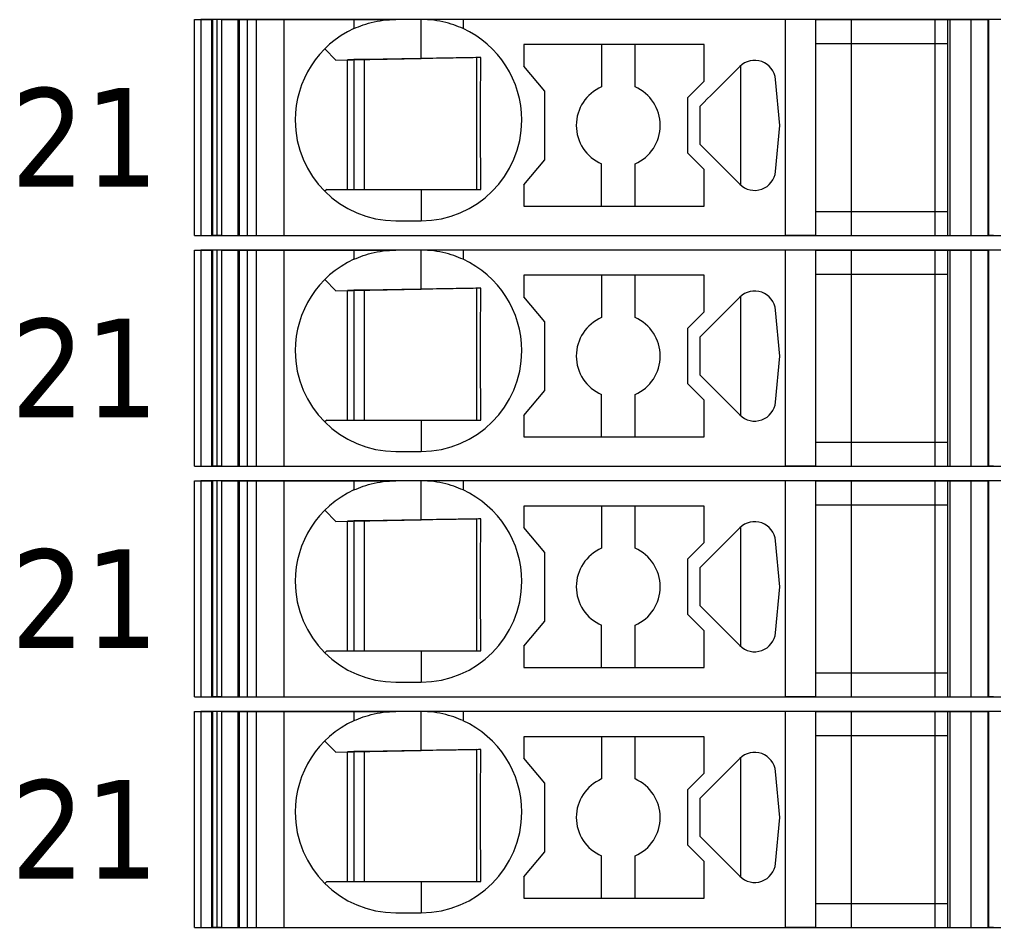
# Model space of a CAD drawing. Header units: millimetres. Extents: x 0 to 1680, y 0 to 1188.
# Drawn here: x 868.68 to 891.89, y 303.35 to 325 of the extents above; entities that cross this region are included whole.
import ezdxf
from ezdxf.enums import TextEntityAlignment as Align

# ---------------------------------------------------------------- set-up
doc = ezdxf.new("R2010")
doc.units = ezdxf.units.MM
for name, color, linetype, lineweight in [('EPLAN309', 5, 'Continuous', 5), ('EPLAN493', 5, 'Continuous', 5), ('MAIN-1', 7, 'Continuous', 5), ('MAIN-2', 7, 'Continuous', 5)]:
    doc.layers.add(name, color=color, linetype=linetype, lineweight=lineweight)
doc.styles.add('Tahoma', font='')
doc.styles.get('Tahoma').set_extended_font_data('Tahoma')

# ---------------------------------------------------------------- blocks, each defined once
blk = doc.blocks.new('EPLSYM_LibrarySPECIAL_Symbol12_Variant0_Placement8_39')
at = {"layer": 'EPLAN309', "lineweight": 13, "ltscale": 16}
blk.add_lwpolyline([(0, -5.15), (68.15, -5.15), (68.15, 0), (0, 0)], close=True, dxfattribs=at)
at = {"layer": 'EPLAN493', "color": 5, "style": 'Tahoma'}
blk.add_attdef('17_20450', text='', height=2.3478, dxfattribs=at).set_placement((0, -21.83478), align=Align.MIDDLE_RIGHT)
blk = doc.blocks.new('EPLSYM_LibrarySPECIAL_Symbol12_Variant0_Placement8_40')
at = {"layer": 'EPLAN309', "lineweight": 13, "ltscale": 16}
blk.add_lwpolyline([(0, -5.15), (68.15, -5.15), (68.15, 0), (0, 0)], close=True, dxfattribs=at)
at = {"layer": 'EPLAN493', "color": 5, "style": 'Tahoma'}
blk.add_attdef('17_20450', text='', height=2.3478, dxfattribs=at).set_placement((0, -21.83478), align=Align.MIDDLE_RIGHT)
blk = doc.blocks.new('EPLSYM_LibrarySPECIAL_Symbol12_Variant0_Placement8_41')
at = {"layer": 'EPLAN309', "lineweight": 13, "ltscale": 16}
blk.add_lwpolyline([(0, -5.15), (68.15, -5.15), (68.15, 0), (0, 0)], close=True, dxfattribs=at)
at = {"layer": 'EPLAN493', "color": 5, "style": 'Tahoma'}
blk.add_attdef('17_20450', text='', height=2.3478, dxfattribs=at).set_placement((0, -21.83478), align=Align.MIDDLE_RIGHT)
blk = doc.blocks.new('EPLSYM_LibrarySPECIAL_Symbol12_Variant0_Placement8_42')
at = {"layer": 'EPLAN309', "lineweight": 13, "ltscale": 16}
blk.add_lwpolyline([(0, -5.15), (68.15, -5.15), (68.15, 0), (0, 0)], close=True, dxfattribs=at)
at = {"layer": 'EPLAN493', "color": 5, "style": 'Tahoma'}
blk.add_attdef('17_20450', text='', height=2.3478, dxfattribs=at).set_placement((0, -21.83478), align=Align.MIDDLE_RIGHT)

msp = doc.modelspace()

# ---------------------------------------------------------------- linework, layer by layer
at = {"layer": 'MAIN-1'}
for p, q in [((872.85, 325), (873.284, 325)), ((872.85, 319.85), (872.85, 325)), ((873.393, 325), (873.284, 325)), ((873.284, 319.85), (873.284, 325)), ((873.501, 325), (873.393, 325)), ((873.393, 319.85), (873.393, 325)), ((873.501, 325), (876.65, 325)), ((873.501, 319.85), (873.501, 325)), ((876.65, 325), (877.65, 325)), ((876.65, 325), (876.65, 324.782)), ((876.65, 324.782), (876.702, 324.805)), ((876.702, 324.805), (876.756, 324.827)), ((876.756, 324.827), (876.813, 324.849)), ((876.813, 324.849), (876.872, 324.87)), ((876.872, 324.87), (876.933, 324.89)), ((876.933, 324.89), (876.997, 324.909)), ((876.997, 324.909), (877.063, 324.927)), ((877.063, 324.927), (877.131, 324.943)), ((877.131, 324.943), (877.201, 324.958)), ((877.201, 324.958), (877.272, 324.97)), ((877.272, 324.97), (877.346, 324.981)), ((877.346, 324.981), (877.421, 324.989)), ((877.421, 324.989), (877.497, 324.995)), ((877.497, 324.995), (877.573, 324.999)), ((877.573, 324.999), (877.65, 325)), ((878.25, 325), (877.65, 325)), ((878.327, 324.999), (878.25, 325)), ((879.25, 325), (878.25, 325)), ((878.25, 324.068), (878.25, 325)), ((878.403, 324.995), (878.327, 324.999)), ((878.479, 324.989), (878.403, 324.995)), ((878.554, 324.981), (878.479, 324.989)), ((878.628, 324.97), (878.554, 324.981)), ((878.699, 324.958), (878.628, 324.97)), ((878.769, 324.943), (878.699, 324.958)), ((878.837, 324.927), (878.769, 324.943)), ((878.903, 324.909), (878.837, 324.927)), ((878.967, 324.89), (878.903, 324.909)), ((879.028, 324.87), (878.967, 324.89)), ((879.087, 324.849), (879.028, 324.87)), ((879.144, 324.827), (879.087, 324.849)), ((879.198, 324.805), (879.144, 324.827)), ((879.25, 324.782), (879.198, 324.805)), ((886.932, 325), (879.25, 325)), ((879.25, 325), (879.25, 324.782)), ((887.65, 325), (886.932, 325)), ((886.932, 319.85), (886.932, 325)), ((887.65, 325), (890.8, 325)), ((887.65, 325), (887.65, 319.85)), ((890.8, 325), (891.35, 325)), ((890.8, 325), (890.8, 319.85)), ((891.35, 325), (891.784, 325)), ((891.35, 325), (891.35, 319.85)), ((891.893, 325), (891.784, 325)), ((891.784, 319.85), (891.784, 325)), ((880.7, 324.4), (880.7, 323.889)), ((885, 324.4), (880.7, 324.4)), ((882.55, 324.4), (882.55, 323.392)), ((883.35, 323.392), (883.35, 324.4)), ((885, 323.529), (885, 324.4)), ((887.65, 324.425), (890.8, 324.425)), ((875.953, 324.297), (876.217, 324.033)), ((878.943, 324.08), (878.865, 324.079)), ((879.017, 324.081), (878.943, 324.08)), ((879.09, 324.082), (879.017, 324.081)), ((879.16, 324.084), (879.09, 324.082)), ((879.229, 324.085), (879.16, 324.084)), ((879.297, 324.086), (879.229, 324.085)), ((879.363, 324.087), (879.297, 324.086)), ((879.428, 324.088), (879.363, 324.087)), ((879.491, 324.089), (879.428, 324.088)), ((879.554, 324.09), (879.491, 324.089)), ((879.615, 324.091), (879.554, 324.09)), ((879.579, 320.95), (879.579, 324.091)), ((879.676, 324.092), (879.615, 324.091)), ((879.676, 324.022), (879.676, 324.092)), ((876.217, 324.033), (878.25, 324.068)), ((876.5, 320.95), (876.5, 324.038)), ((876.65, 324.04), (876.65, 320.95)), ((876.9, 320.95), (876.9, 324.045)), ((878.345, 324.07), (878.25, 324.068)), ((878.438, 324.071), (878.345, 324.07)), ((878.53, 324.073), (878.438, 324.071)), ((878.618, 324.075), (878.53, 324.073)), ((878.703, 324.076), (878.618, 324.075)), ((878.786, 324.077), (878.703, 324.076)), ((878.865, 324.079), (878.786, 324.077)), ((879.673, 323.803), (879.674, 323.877)), ((879.674, 323.877), (879.675, 323.95)), ((879.675, 323.95), (879.676, 324.022)), ((881.2, 323.293), (880.7, 323.889)), ((885.846, 323.879), (885.815, 323.847)), ((885.867, 323.898), (885.867, 321.052)), ((879.671, 323.57), (879.672, 323.649)), ((879.672, 323.649), (879.673, 323.727)), ((879.673, 323.727), (879.673, 323.803)), ((885.594, 323.626), (885.558, 323.59)), ((885.627, 323.659), (885.594, 323.626)), ((885.658, 323.691), (885.627, 323.659)), ((885.69, 323.722), (885.658, 323.691)), ((885.721, 323.753), (885.69, 323.722)), ((885.752, 323.785), (885.721, 323.753)), ((885.784, 323.816), (885.752, 323.785)), ((885.815, 323.847), (885.784, 323.816)), ((879.669, 323.317), (879.67, 323.404)), ((879.67, 323.488), (879.671, 323.57)), ((879.67, 323.404), (879.67, 323.488)), ((884.6, 323.129), (885, 323.529)), ((885.402, 323.434), (885.323, 323.356)), ((885.443, 323.475), (885.402, 323.434)), ((885.483, 323.515), (885.443, 323.475)), ((885.521, 323.553), (885.483, 323.515)), ((885.558, 323.59), (885.521, 323.553)), ((886.802, 322.475), (886.698, 323.572)), ((879.668, 323.132), (879.669, 323.226)), ((879.669, 323.226), (879.669, 323.317)), ((881.2, 321.657), (881.2, 323.293)), ((885.158, 323.19), (885.072, 323.104)), ((885.242, 323.274), (885.158, 323.19)), ((885.323, 323.356), (885.242, 323.274)), ((879.667, 322.931), (879.668, 323.034)), ((879.667, 322.824), (879.667, 322.931)), ((879.668, 323.034), (879.668, 323.132)), ((884.6, 323.129), (884.6, 321.821)), ((884.986, 323.018), (884.9, 322.932)), ((884.9, 322.802), (884.9, 322.932)), ((885.072, 323.104), (884.986, 323.018)), ((879.667, 322.713), (879.667, 322.824)), ((879.667, 322.6), (879.667, 322.713)), ((884.9, 322.671), (884.9, 322.802)), ((879.667, 322.479), (879.667, 322.6)), ((879.667, 322.361), (879.667, 322.479)), ((884.9, 322.54), (884.9, 322.671)), ((884.9, 322.41), (884.9, 322.54)), ((886.698, 321.378), (886.802, 322.475)), ((879.667, 322.247), (879.667, 322.361)), ((879.668, 322.138), (879.667, 322.247)), ((884.9, 322.279), (884.9, 322.41)), ((884.9, 322.148), (884.9, 322.279)), ((879.668, 322.034), (879.668, 322.138)), ((879.669, 321.934), (879.668, 322.034)), ((884.9, 322.018), (884.9, 322.148)), ((884.9, 322.018), (885.846, 321.071)), ((879.669, 321.839), (879.669, 321.934)), ((879.67, 321.748), (879.669, 321.839)), ((885, 321.421), (884.6, 321.821)), ((879.671, 321.659), (879.67, 321.748)), ((879.672, 321.573), (879.671, 321.659)), ((879.672, 321.49), (879.672, 321.573)), ((880.7, 321.061), (881.2, 321.657)), ((882.55, 320.55), (882.55, 321.558)), ((883.35, 320.55), (883.35, 321.558)), ((879.673, 321.408), (879.672, 321.49)), ((879.674, 321.329), (879.673, 321.408)), ((879.675, 321.25), (879.674, 321.329)), ((885, 320.55), (885, 321.421)), ((879.676, 321.174), (879.675, 321.25)), ((879.676, 321.098), (879.676, 321.174)), ((879.677, 321.024), (879.676, 321.098)), ((876, 320.95), (875.953, 320.903)), ((876, 320.95), (878.25, 320.95)), ((878.25, 320.95), (878.342, 320.95)), ((878.25, 320.95), (878.25, 320.2)), ((878.342, 320.95), (878.433, 320.95)), ((878.433, 320.95), (878.523, 320.95)), ((878.523, 320.95), (878.61, 320.95)), ((878.61, 320.95), (878.695, 320.95)), ((878.695, 320.95), (878.778, 320.95)), ((878.778, 320.95), (878.858, 320.95)), ((878.858, 320.95), (878.936, 320.95)), ((878.936, 320.95), (879.011, 320.95)), ((879.011, 320.95), (879.085, 320.95)), ((879.085, 320.95), (879.157, 320.95)), ((879.157, 320.95), (879.226, 320.95)), ((879.226, 320.95), (879.295, 320.95)), ((879.295, 320.95), (879.361, 320.95)), ((879.361, 320.95), (879.427, 320.95)), ((879.427, 320.95), (879.491, 320.95)), ((879.491, 320.95), (879.555, 320.95)), ((879.555, 320.95), (879.617, 320.95)), ((879.617, 320.95), (879.678, 320.95)), ((879.678, 320.95), (879.677, 321.024)), ((880.7, 321.061), (880.7, 320.55)), ((880.7, 320.55), (885, 320.55)), ((887.65, 320.425), (890.8, 320.425)), ((877.65, 320.2), (878.25, 320.2)), ((872.85, 319.85), (873.284, 319.85)), ((873.393, 319.85), (873.284, 319.85)), ((873.501, 319.85), (873.393, 319.85)), ((873.501, 319.85), (886.932, 319.85)), ((887.65, 319.85), (886.932, 319.85)), ((887.65, 319.85), (890.8, 319.85)), ((890.8, 319.85), (891.35, 319.85)), ((891.35, 319.85), (891.784, 319.85)), ((891.893, 319.85), (891.784, 319.85)), ((872.85, 319.5), (873.284, 319.5)), ((872.85, 314.35), (872.85, 319.5)), ((873.393, 319.5), (873.284, 319.5)), ((873.284, 314.35), (873.284, 319.5)), ((873.501, 319.5), (873.393, 319.5)), ((873.393, 314.35), (873.393, 319.5)), ((873.501, 319.5), (876.65, 319.5)), ((873.501, 314.35), (873.501, 319.5)), ((876.65, 319.5), (877.65, 319.5)), ((876.65, 319.5), (876.65, 319.282)), ((877.063, 319.427), (877.131, 319.443)), ((877.131, 319.443), (877.201, 319.458)), ((877.201, 319.458), (877.272, 319.47)), ((877.272, 319.47), (877.346, 319.481)), ((877.346, 319.481), (877.421, 319.489)), ((877.421, 319.489), (877.497, 319.495)), ((877.497, 319.495), (877.573, 319.499)), ((877.573, 319.499), (877.65, 319.5)), ((878.25, 319.5), (877.65, 319.5)), ((878.327, 319.499), (878.25, 319.5)), ((879.25, 319.5), (878.25, 319.5)), ((878.25, 318.568), (878.25, 319.5)), ((878.403, 319.495), (878.327, 319.499)), ((878.479, 319.489), (878.403, 319.495)), ((878.554, 319.481), (878.479, 319.489)), ((878.628, 319.47), (878.554, 319.481)), ((878.699, 319.458), (878.628, 319.47)), ((878.769, 319.443), (878.699, 319.458)), ((878.837, 319.427), (878.769, 319.443)), ((886.932, 319.5), (879.25, 319.5)), ((879.25, 319.5), (879.25, 319.282)), ((887.65, 319.5), (886.932, 319.5)), ((886.932, 314.35), (886.932, 319.5)), ((887.65, 319.5), (890.8, 319.5)), ((887.65, 319.5), (887.65, 314.35)), ((890.8, 319.5), (891.35, 319.5)), ((890.8, 319.5), (890.8, 314.35)), ((891.35, 319.5), (891.784, 319.5)), ((891.35, 319.5), (891.35, 314.35)), ((891.893, 319.5), (891.784, 319.5)), ((891.784, 314.35), (891.784, 319.5)), ((876.65, 319.282), (876.702, 319.305)), ((876.702, 319.305), (876.756, 319.327)), ((876.756, 319.327), (876.813, 319.349)), ((876.813, 319.349), (876.872, 319.37)), ((876.872, 319.37), (876.933, 319.39)), ((876.933, 319.39), (876.997, 319.409)), ((876.997, 319.409), (877.063, 319.427)), ((878.903, 319.409), (878.837, 319.427)), ((878.967, 319.39), (878.903, 319.409)), ((879.028, 319.37), (878.967, 319.39)), ((879.087, 319.349), (879.028, 319.37)), ((879.144, 319.327), (879.087, 319.349)), ((879.198, 319.305), (879.144, 319.327)), ((879.25, 319.282), (879.198, 319.305)), ((875.953, 318.797), (876.217, 318.533)), ((880.7, 318.9), (880.7, 318.389)), ((885, 318.9), (880.7, 318.9)), ((882.55, 318.9), (882.55, 317.892)), ((883.35, 317.892), (883.35, 318.9)), ((885, 318.029), (885, 318.9)), ((887.65, 318.925), (890.8, 318.925)), ((876.217, 318.533), (878.25, 318.568)), ((876.5, 315.45), (876.5, 318.538)), ((876.65, 318.54), (876.65, 315.45)), ((876.9, 315.45), (876.9, 318.545)), ((878.345, 318.57), (878.25, 318.568)), ((878.438, 318.571), (878.345, 318.57)), ((878.53, 318.573), (878.438, 318.571)), ((878.618, 318.575), (878.53, 318.573)), ((878.703, 318.576), (878.618, 318.575)), ((878.786, 318.577), (878.703, 318.576)), ((878.865, 318.579), (878.786, 318.577)), ((878.943, 318.58), (878.865, 318.579)), ((879.017, 318.581), (878.943, 318.58)), ((879.09, 318.582), (879.017, 318.581)), ((879.16, 318.584), (879.09, 318.582)), ((879.229, 318.585), (879.16, 318.584)), ((879.297, 318.586), (879.229, 318.585)), ((879.363, 318.587), (879.297, 318.586)), ((879.428, 318.588), (879.363, 318.587)), ((879.491, 318.589), (879.428, 318.588)), ((879.554, 318.59), (879.491, 318.589)), ((879.615, 318.591), (879.554, 318.59)), ((879.579, 315.45), (879.579, 318.591)), ((879.676, 318.592), (879.615, 318.591)), ((879.675, 318.45), (879.676, 318.522)), ((879.676, 318.522), (879.676, 318.592)), ((879.673, 318.303), (879.674, 318.377)), ((879.673, 318.227), (879.673, 318.303)), ((879.674, 318.377), (879.675, 318.45)), ((881.2, 317.793), (880.7, 318.389)), ((885.752, 318.285), (885.721, 318.253)), ((885.784, 318.316), (885.752, 318.285)), ((885.815, 318.347), (885.784, 318.316)), ((885.846, 318.379), (885.815, 318.347)), ((885.867, 318.398), (885.867, 315.552)), ((879.67, 317.988), (879.671, 318.07)), ((879.671, 318.07), (879.672, 318.149)), ((879.672, 318.149), (879.673, 318.227)), ((885.521, 318.053), (885.483, 318.015)), ((885.558, 318.09), (885.521, 318.053)), ((885.594, 318.126), (885.558, 318.09)), ((885.627, 318.159), (885.594, 318.126)), ((885.658, 318.191), (885.627, 318.159)), ((885.69, 318.222), (885.658, 318.191)), ((885.721, 318.253), (885.69, 318.222)), ((886.802, 316.975), (886.698, 318.072)), ((879.669, 317.817), (879.67, 317.904)), ((879.669, 317.726), (879.669, 317.817)), ((879.67, 317.904), (879.67, 317.988)), ((884.6, 317.629), (885, 318.029)), ((885.323, 317.856), (885.242, 317.774)), ((885.402, 317.934), (885.323, 317.856)), ((885.443, 317.975), (885.402, 317.934)), ((885.483, 318.015), (885.443, 317.975)), ((879.668, 317.632), (879.669, 317.726)), ((879.668, 317.534), (879.668, 317.632)), ((881.2, 316.157), (881.2, 317.793)), ((884.6, 317.629), (884.6, 316.321)), ((885.072, 317.604), (884.986, 317.518)), ((885.158, 317.69), (885.072, 317.604)), ((885.242, 317.774), (885.158, 317.69)), ((879.667, 317.431), (879.668, 317.534)), ((879.667, 317.324), (879.667, 317.431)), ((884.986, 317.518), (884.9, 317.432)), ((884.9, 317.302), (884.9, 317.432)), ((879.667, 317.213), (879.667, 317.324)), ((879.667, 317.1), (879.667, 317.213)), ((884.9, 317.171), (884.9, 317.302)), ((884.9, 317.04), (884.9, 317.171)), ((879.667, 316.979), (879.667, 317.1)), ((879.667, 316.861), (879.667, 316.979)), ((884.9, 316.91), (884.9, 317.04)), ((884.9, 316.779), (884.9, 316.91)), ((886.698, 315.878), (886.802, 316.975)), ((879.667, 316.747), (879.667, 316.861)), ((879.668, 316.638), (879.667, 316.747)), ((884.9, 316.648), (884.9, 316.779)), ((879.668, 316.534), (879.668, 316.638)), ((879.669, 316.434), (879.668, 316.534)), ((879.669, 316.339), (879.669, 316.434)), ((884.9, 316.518), (884.9, 316.648)), ((884.9, 316.518), (885.846, 315.571)), ((879.67, 316.248), (879.669, 316.339)), ((879.671, 316.159), (879.67, 316.248)), ((885, 315.921), (884.6, 316.321)), ((879.672, 316.073), (879.671, 316.159)), ((879.672, 315.99), (879.672, 316.073)), ((879.673, 315.908), (879.672, 315.99)), ((880.7, 315.561), (881.2, 316.157)), ((882.55, 315.05), (882.55, 316.058)), ((883.35, 315.05), (883.35, 316.058)), ((879.674, 315.829), (879.673, 315.908)), ((879.675, 315.75), (879.674, 315.829)), ((879.676, 315.674), (879.675, 315.75)), ((885, 315.05), (885, 315.921)), ((879.676, 315.598), (879.676, 315.674)), ((879.677, 315.524), (879.676, 315.598)), ((879.678, 315.45), (879.677, 315.524)), ((880.7, 315.561), (880.7, 315.05)), ((876, 315.45), (875.953, 315.403)), ((876, 315.45), (878.25, 315.45)), ((878.25, 315.45), (878.342, 315.45)), ((878.25, 315.45), (878.25, 314.7)), ((878.342, 315.45), (878.433, 315.45)), ((878.433, 315.45), (878.523, 315.45)), ((878.523, 315.45), (878.61, 315.45)), ((878.61, 315.45), (878.695, 315.45)), ((878.695, 315.45), (878.778, 315.45)), ((878.778, 315.45), (878.858, 315.45)), ((878.858, 315.45), (878.936, 315.45)), ((878.936, 315.45), (879.011, 315.45)), ((879.011, 315.45), (879.085, 315.45)), ((879.085, 315.45), (879.157, 315.45)), ((879.157, 315.45), (879.226, 315.45)), ((879.226, 315.45), (879.295, 315.45)), ((879.295, 315.45), (879.361, 315.45)), ((879.361, 315.45), (879.427, 315.45)), ((879.427, 315.45), (879.491, 315.45)), ((879.491, 315.45), (879.555, 315.45)), ((879.555, 315.45), (879.617, 315.45)), ((879.617, 315.45), (879.678, 315.45)), ((880.7, 315.05), (885, 315.05)), ((887.65, 314.925), (890.8, 314.925)), ((877.65, 314.7), (878.25, 314.7)), ((872.85, 314.35), (873.284, 314.35)), ((873.393, 314.35), (873.284, 314.35)), ((873.501, 314.35), (873.393, 314.35)), ((873.501, 314.35), (886.932, 314.35)), ((887.65, 314.35), (886.932, 314.35)), ((887.65, 314.35), (890.8, 314.35)), ((890.8, 314.35), (891.35, 314.35)), ((891.35, 314.35), (891.784, 314.35)), ((891.893, 314.35), (891.784, 314.35)), ((872.85, 314), (873.284, 314)), ((872.85, 308.85), (872.85, 314)), ((873.393, 314), (873.284, 314)), ((873.284, 308.85), (873.284, 314)), ((873.501, 314), (873.393, 314)), ((873.393, 308.85), (873.393, 314)), ((873.501, 314), (876.65, 314)), ((873.501, 308.85), (873.501, 314)), ((876.65, 314), (877.65, 314)), ((876.65, 314), (876.65, 313.782)), ((876.813, 313.849), (876.872, 313.87)), ((876.872, 313.87), (876.933, 313.89)), ((876.933, 313.89), (876.997, 313.909)), ((876.997, 313.909), (877.063, 313.927)), ((877.063, 313.927), (877.131, 313.943)), ((877.131, 313.943), (877.201, 313.958)), ((877.201, 313.958), (877.272, 313.97)), ((877.272, 313.97), (877.346, 313.981)), ((877.346, 313.981), (877.421, 313.989)), ((877.421, 313.989), (877.497, 313.995)), ((877.497, 313.995), (877.573, 313.999)), ((877.573, 313.999), (877.65, 314)), ((878.25, 314), (877.65, 314)), ((878.327, 313.999), (878.25, 314)), ((879.25, 314), (878.25, 314)), ((878.25, 313.068), (878.25, 314)), ((878.403, 313.995), (878.327, 313.999)), ((878.479, 313.989), (878.403, 313.995)), ((878.554, 313.981), (878.479, 313.989)), ((878.628, 313.97), (878.554, 313.981)), ((878.699, 313.958), (878.628, 313.97)), ((878.769, 313.943), (878.699, 313.958)), ((878.837, 313.927), (878.769, 313.943)), ((878.903, 313.909), (878.837, 313.927)), ((878.967, 313.89), (878.903, 313.909)), ((879.028, 313.87), (878.967, 313.89)), ((879.087, 313.849), (879.028, 313.87)), ((886.932, 314), (879.25, 314)), ((879.25, 314), (879.25, 313.782)), ((887.65, 314), (886.932, 314)), ((886.932, 308.85), (886.932, 314)), ((887.65, 314), (890.8, 314)), ((887.65, 314), (887.65, 308.85)), ((890.8, 314), (891.35, 314)), ((890.8, 314), (890.8, 308.85)), ((891.35, 314), (891.784, 314)), ((891.35, 314), (891.35, 308.85)), ((891.893, 314), (891.784, 314)), ((891.784, 308.85), (891.784, 314)), ((876.65, 313.782), (876.702, 313.805)), ((876.702, 313.805), (876.756, 313.827)), ((876.756, 313.827), (876.813, 313.849)), ((879.144, 313.827), (879.087, 313.849)), ((879.198, 313.805), (879.144, 313.827)), ((879.25, 313.782), (879.198, 313.805)), ((887.65, 313.425), (890.8, 313.425)), ((875.953, 313.297), (876.217, 313.033)), ((880.7, 313.4), (880.7, 312.889)), ((885, 313.4), (880.7, 313.4)), ((882.55, 313.4), (882.55, 312.392)), ((883.35, 312.392), (883.35, 313.4)), ((885, 312.529), (885, 313.4)), ((876.217, 313.033), (878.25, 313.068)), ((876.5, 309.95), (876.5, 313.038)), ((876.65, 313.04), (876.65, 309.95)), ((876.9, 309.95), (876.9, 313.045)), ((878.345, 313.07), (878.25, 313.068)), ((878.438, 313.071), (878.345, 313.07)), ((878.53, 313.073), (878.438, 313.071)), ((878.618, 313.075), (878.53, 313.073)), ((878.703, 313.076), (878.618, 313.075)), ((878.786, 313.077), (878.703, 313.076)), ((878.865, 313.079), (878.786, 313.077)), ((878.943, 313.08), (878.865, 313.079)), ((879.017, 313.081), (878.943, 313.08)), ((879.09, 313.082), (879.017, 313.081)), ((879.16, 313.084), (879.09, 313.082)), ((879.229, 313.085), (879.16, 313.084)), ((879.297, 313.086), (879.229, 313.085)), ((879.363, 313.087), (879.297, 313.086)), ((879.428, 313.088), (879.363, 313.087)), ((879.491, 313.089), (879.428, 313.088)), ((879.554, 313.09), (879.491, 313.089)), ((879.615, 313.091), (879.554, 313.09)), ((879.579, 309.95), (879.579, 313.091)), ((879.676, 313.092), (879.615, 313.091)), ((879.674, 312.877), (879.675, 312.95)), ((879.675, 312.95), (879.676, 313.022)), ((879.676, 313.022), (879.676, 313.092)), ((879.672, 312.649), (879.673, 312.727)), ((879.673, 312.803), (879.674, 312.877)), ((879.673, 312.727), (879.673, 312.803)), ((881.2, 312.293), (880.7, 312.889)), ((885.69, 312.722), (885.658, 312.691)), ((885.721, 312.753), (885.69, 312.722)), ((885.752, 312.785), (885.721, 312.753)), ((885.784, 312.816), (885.752, 312.785)), ((885.815, 312.847), (885.784, 312.816)), ((885.846, 312.879), (885.815, 312.847)), ((885.867, 312.898), (885.867, 310.052)), ((879.67, 312.488), (879.671, 312.57)), ((879.67, 312.404), (879.67, 312.488)), ((879.671, 312.57), (879.672, 312.649)), ((884.6, 312.129), (885, 312.529)), ((885.443, 312.475), (885.402, 312.434)), ((885.483, 312.515), (885.443, 312.475)), ((885.521, 312.553), (885.483, 312.515)), ((885.558, 312.59), (885.521, 312.553)), ((885.594, 312.626), (885.558, 312.59)), ((885.627, 312.659), (885.594, 312.626)), ((885.658, 312.691), (885.627, 312.659)), ((886.802, 311.475), (886.698, 312.572)), ((879.669, 312.317), (879.67, 312.404)), ((879.669, 312.226), (879.669, 312.317)), ((881.2, 310.657), (881.2, 312.293)), ((885.242, 312.274), (885.158, 312.19)), ((885.323, 312.356), (885.242, 312.274)), ((885.402, 312.434), (885.323, 312.356)), ((879.667, 311.931), (879.668, 312.034)), ((879.668, 312.132), (879.669, 312.226)), ((879.668, 312.034), (879.668, 312.132)), ((884.6, 312.129), (884.6, 310.821)), ((884.986, 312.018), (884.9, 311.932)), ((885.072, 312.104), (884.986, 312.018)), ((885.158, 312.19), (885.072, 312.104)), ((879.667, 311.824), (879.667, 311.931)), ((879.667, 311.713), (879.667, 311.824)), ((884.9, 311.802), (884.9, 311.932)), ((884.9, 311.671), (884.9, 311.802)), ((879.667, 311.6), (879.667, 311.713)), ((879.667, 311.479), (879.667, 311.6)), ((884.9, 311.54), (884.9, 311.671)), ((879.667, 311.361), (879.667, 311.479)), ((879.667, 311.247), (879.667, 311.361)), ((884.9, 311.41), (884.9, 311.54)), ((884.9, 311.279), (884.9, 311.41)), ((886.698, 310.378), (886.802, 311.475)), ((879.668, 311.138), (879.667, 311.247)), ((879.668, 311.034), (879.668, 311.138)), ((884.9, 311.148), (884.9, 311.279)), ((884.9, 311.018), (884.9, 311.148)), ((879.669, 310.934), (879.668, 311.034)), ((879.669, 310.839), (879.669, 310.934)), ((884.9, 311.018), (885.846, 310.071)), ((879.67, 310.748), (879.669, 310.839)), ((879.671, 310.659), (879.67, 310.748)), ((879.672, 310.573), (879.671, 310.659)), ((880.7, 310.061), (881.2, 310.657)), ((885, 310.421), (884.6, 310.821)), ((879.672, 310.49), (879.672, 310.573)), ((879.673, 310.408), (879.672, 310.49)), ((879.674, 310.329), (879.673, 310.408)), ((882.55, 309.55), (882.55, 310.558)), ((883.35, 309.55), (883.35, 310.558)), ((885, 309.55), (885, 310.421)), ((879.675, 310.25), (879.674, 310.329)), ((879.676, 310.174), (879.675, 310.25)), ((879.676, 310.098), (879.676, 310.174)), ((876, 309.95), (875.953, 309.903)), ((876, 309.95), (878.25, 309.95)), ((878.25, 309.95), (878.342, 309.95)), ((878.25, 309.95), (878.25, 309.2)), ((878.342, 309.95), (878.433, 309.95)), ((878.433, 309.95), (878.523, 309.95)), ((878.523, 309.95), (878.61, 309.95)), ((878.61, 309.95), (878.695, 309.95)), ((878.695, 309.95), (878.778, 309.95)), ((878.778, 309.95), (878.858, 309.95)), ((878.858, 309.95), (878.936, 309.95)), ((878.936, 309.95), (879.011, 309.95)), ((879.011, 309.95), (879.085, 309.95)), ((879.085, 309.95), (879.157, 309.95)), ((879.157, 309.95), (879.226, 309.95)), ((879.226, 309.95), (879.295, 309.95)), ((879.295, 309.95), (879.361, 309.95)), ((879.361, 309.95), (879.427, 309.95)), ((879.427, 309.95), (879.491, 309.95)), ((879.491, 309.95), (879.555, 309.95)), ((879.555, 309.95), (879.617, 309.95)), ((879.617, 309.95), (879.678, 309.95)), ((879.677, 310.024), (879.676, 310.098)), ((879.678, 309.95), (879.677, 310.024)), ((880.7, 310.061), (880.7, 309.55)), ((880.7, 309.55), (885, 309.55)), ((887.65, 309.425), (890.8, 309.425)), ((877.65, 309.2), (878.25, 309.2)), ((872.85, 308.85), (873.284, 308.85)), ((873.393, 308.85), (873.284, 308.85)), ((873.501, 308.85), (873.393, 308.85)), ((873.501, 308.85), (886.932, 308.85)), ((887.65, 308.85), (886.932, 308.85)), ((887.65, 308.85), (890.8, 308.85)), ((890.8, 308.85), (891.35, 308.85)), ((891.35, 308.85), (891.784, 308.85)), ((891.893, 308.85), (891.784, 308.85)), ((872.85, 308.5), (873.284, 308.5)), ((872.85, 303.35), (872.85, 308.5)), ((873.393, 308.5), (873.284, 308.5)), ((873.284, 303.35), (873.284, 308.5)), ((873.501, 308.5), (873.393, 308.5)), ((873.393, 303.35), (873.393, 308.5)), ((873.501, 308.5), (876.65, 308.5)), ((873.501, 303.35), (873.501, 308.5)), ((876.65, 308.5), (877.65, 308.5)), ((876.65, 308.5), (876.65, 308.282)), ((876.65, 308.282), (876.702, 308.305)), ((876.702, 308.305), (876.756, 308.327)), ((876.756, 308.327), (876.813, 308.349)), ((876.813, 308.349), (876.872, 308.37)), ((876.872, 308.37), (876.933, 308.39)), ((876.933, 308.39), (876.997, 308.409)), ((876.997, 308.409), (877.063, 308.427)), ((877.063, 308.427), (877.131, 308.443)), ((877.131, 308.443), (877.201, 308.458)), ((877.201, 308.458), (877.272, 308.47)), ((877.272, 308.47), (877.346, 308.481)), ((877.346, 308.481), (877.421, 308.489)), ((877.421, 308.489), (877.497, 308.495)), ((877.497, 308.495), (877.573, 308.499)), ((877.573, 308.499), (877.65, 308.5)), ((878.25, 308.5), (877.65, 308.5)), ((878.327, 308.499), (878.25, 308.5)), ((879.25, 308.5), (878.25, 308.5)), ((878.25, 307.568), (878.25, 308.5)), ((878.403, 308.495), (878.327, 308.499)), ((878.479, 308.489), (878.403, 308.495)), ((878.554, 308.481), (878.479, 308.489)), ((878.628, 308.47), (878.554, 308.481)), ((878.699, 308.458), (878.628, 308.47)), ((878.769, 308.443), (878.699, 308.458)), ((878.837, 308.427), (878.769, 308.443)), ((878.903, 308.409), (878.837, 308.427)), ((878.967, 308.39), (878.903, 308.409)), ((879.028, 308.37), (878.967, 308.39)), ((879.087, 308.349), (879.028, 308.37)), ((879.144, 308.327), (879.087, 308.349)), ((879.198, 308.305), (879.144, 308.327)), ((879.25, 308.282), (879.198, 308.305)), ((886.932, 308.5), (879.25, 308.5)), ((879.25, 308.5), (879.25, 308.282)), ((887.65, 308.5), (886.932, 308.5)), ((886.932, 303.35), (886.932, 308.5)), ((887.65, 308.5), (890.8, 308.5)), ((887.65, 308.5), (887.65, 303.35)), ((890.8, 308.5), (891.35, 308.5)), ((890.8, 308.5), (890.8, 303.35)), ((891.35, 308.5), (891.784, 308.5)), ((891.35, 308.5), (891.35, 303.35)), ((891.893, 308.5), (891.784, 308.5)), ((891.784, 303.35), (891.784, 308.5)), ((880.7, 307.9), (880.7, 307.389)), ((885, 307.9), (880.7, 307.9)), ((882.55, 307.9), (882.55, 306.892)), ((883.35, 306.892), (883.35, 307.9)), ((885, 307.029), (885, 307.9)), ((887.65, 307.925), (890.8, 307.925)), ((875.953, 307.797), (876.217, 307.533)), ((876.217, 307.533), (878.25, 307.568)), ((876.5, 304.45), (876.5, 307.538)), ((876.65, 307.54), (876.65, 304.45)), ((876.9, 304.45), (876.9, 307.545)), ((878.345, 307.57), (878.25, 307.568)), ((878.438, 307.571), (878.345, 307.57)), ((878.53, 307.573), (878.438, 307.571)), ((878.618, 307.575), (878.53, 307.573)), ((878.703, 307.576), (878.618, 307.575)), ((878.786, 307.577), (878.703, 307.576)), ((878.865, 307.579), (878.786, 307.577)), ((878.943, 307.58), (878.865, 307.579)), ((879.017, 307.581), (878.943, 307.58)), ((879.09, 307.582), (879.017, 307.581)), ((879.16, 307.584), (879.09, 307.582)), ((879.229, 307.585), (879.16, 307.584)), ((879.297, 307.586), (879.229, 307.585)), ((879.363, 307.587), (879.297, 307.586)), ((879.428, 307.588), (879.363, 307.587)), ((879.491, 307.589), (879.428, 307.588)), ((879.554, 307.59), (879.491, 307.589)), ((879.615, 307.591), (879.554, 307.59)), ((879.579, 304.45), (879.579, 307.591)), ((879.676, 307.592), (879.615, 307.591)), ((879.673, 307.303), (879.674, 307.377)), ((879.674, 307.377), (879.675, 307.45)), ((879.675, 307.45), (879.676, 307.522)), ((879.676, 307.522), (879.676, 307.592)), ((881.2, 306.793), (880.7, 307.389)), ((885.846, 307.379), (885.815, 307.347)), ((885.867, 307.398), (885.867, 304.552)), ((879.671, 307.07), (879.672, 307.149)), ((879.672, 307.149), (879.673, 307.227)), ((879.673, 307.227), (879.673, 307.303)), ((885.627, 307.159), (885.594, 307.126)), ((885.658, 307.191), (885.627, 307.159)), ((885.69, 307.222), (885.658, 307.191)), ((885.721, 307.253), (885.69, 307.222)), ((885.752, 307.285), (885.721, 307.253)), ((885.784, 307.316), (885.752, 307.285)), ((885.815, 307.347), (885.784, 307.316)), ((879.669, 306.817), (879.67, 306.904)), ((879.67, 306.988), (879.671, 307.07)), ((879.67, 306.904), (879.67, 306.988)), ((884.6, 306.629), (885, 307.029)), ((885.402, 306.934), (885.323, 306.856)), ((885.443, 306.975), (885.402, 306.934)), ((885.483, 307.015), (885.443, 306.975)), ((885.521, 307.053), (885.483, 307.015)), ((885.558, 307.09), (885.521, 307.053)), ((885.594, 307.126), (885.558, 307.09)), ((886.802, 305.975), (886.698, 307.072)), ((879.668, 306.632), (879.669, 306.726)), ((879.669, 306.726), (879.669, 306.817)), ((881.2, 305.157), (881.2, 306.793)), ((885.158, 306.69), (885.072, 306.604)), ((885.242, 306.774), (885.158, 306.69)), ((885.323, 306.856), (885.242, 306.774)), ((879.667, 306.431), (879.668, 306.534)), ((879.668, 306.534), (879.668, 306.632)), ((884.6, 306.629), (884.6, 305.321)), ((884.986, 306.518), (884.9, 306.432)), ((885.072, 306.604), (884.986, 306.518)), ((879.667, 306.324), (879.667, 306.431)), ((879.667, 306.213), (879.667, 306.324)), ((879.667, 306.1), (879.667, 306.213)), ((884.9, 306.302), (884.9, 306.432)), ((884.9, 306.171), (884.9, 306.302)), ((879.667, 305.979), (879.667, 306.1)), ((879.667, 305.861), (879.667, 305.979)), ((884.9, 306.04), (884.9, 306.171)), ((884.9, 305.91), (884.9, 306.04)), ((886.698, 304.878), (886.802, 305.975)), ((879.667, 305.747), (879.667, 305.861)), ((879.668, 305.638), (879.667, 305.747)), ((884.9, 305.779), (884.9, 305.91)), ((884.9, 305.648), (884.9, 305.779)), ((879.668, 305.534), (879.668, 305.638)), ((879.669, 305.434), (879.668, 305.534)), ((884.9, 305.518), (884.9, 305.648)), ((884.9, 305.518), (885.846, 304.571)), ((879.669, 305.339), (879.669, 305.434)), ((879.67, 305.248), (879.669, 305.339)), ((885, 304.921), (884.6, 305.321)), ((879.671, 305.159), (879.67, 305.248)), ((879.672, 305.073), (879.671, 305.159)), ((879.672, 304.99), (879.672, 305.073)), ((880.7, 304.561), (881.2, 305.157)), ((882.55, 304.05), (882.55, 305.058)), ((883.35, 304.05), (883.35, 305.058)), ((879.673, 304.908), (879.672, 304.99)), ((879.674, 304.829), (879.673, 304.908)), ((879.675, 304.75), (879.674, 304.829)), ((885, 304.05), (885, 304.921)), ((879.676, 304.674), (879.675, 304.75)), ((879.676, 304.598), (879.676, 304.674)), ((879.677, 304.524), (879.676, 304.598)), ((876, 304.45), (875.953, 304.403)), ((876, 304.45), (878.25, 304.45)), ((878.25, 304.45), (878.342, 304.45)), ((878.25, 304.45), (878.25, 303.7)), ((878.342, 304.45), (878.433, 304.45)), ((878.433, 304.45), (878.523, 304.45)), ((878.523, 304.45), (878.61, 304.45)), ((878.61, 304.45), (878.695, 304.45)), ((878.695, 304.45), (878.778, 304.45)), ((878.778, 304.45), (878.858, 304.45)), ((878.858, 304.45), (878.936, 304.45)), ((878.936, 304.45), (879.011, 304.45)), ((879.011, 304.45), (879.085, 304.45)), ((879.085, 304.45), (879.157, 304.45)), ((879.157, 304.45), (879.226, 304.45)), ((879.226, 304.45), (879.295, 304.45)), ((879.295, 304.45), (879.361, 304.45)), ((879.361, 304.45), (879.427, 304.45)), ((879.427, 304.45), (879.491, 304.45)), ((879.491, 304.45), (879.555, 304.45)), ((879.555, 304.45), (879.617, 304.45)), ((879.617, 304.45), (879.678, 304.45)), ((879.678, 304.45), (879.677, 304.524)), ((880.7, 304.561), (880.7, 304.05)), ((880.7, 304.05), (885, 304.05)), ((887.65, 303.925), (890.8, 303.925)), ((877.65, 303.7), (878.25, 303.7)), ((872.85, 303.35), (873.284, 303.35)), ((873.393, 303.35), (873.284, 303.35)), ((873.501, 303.35), (873.393, 303.35)), ((873.501, 303.35), (886.932, 303.35)), ((887.65, 303.35), (886.932, 303.35)), ((887.65, 303.35), (890.8, 303.35)), ((890.8, 303.35), (891.35, 303.35)), ((891.35, 303.35), (891.784, 303.35)), ((891.893, 303.35), (891.784, 303.35))]:
    msp.add_line(p, q, dxfattribs=at)
for centre, radius, start, end in [((877.65, 322.6), 2.4, 114.6244, 180), ((878.25, 322.6), 2.4, 0, 65.3756), ((886.2, 323.525), 0.5, 5.4404, 135), ((882.95, 322.475), 1, 113.5782, 180), ((882.95, 322.475), 1, 0, 66.4218), ((877.65, 322.6), 2.4, 180, 270), ((878.25, 322.6), 2.4, 270, 0), ((882.95, 322.475), 1, 180, 246.4218), ((882.95, 322.475), 1, 293.5782, 0), ((886.2, 321.425), 0.5, 225, 354.5596), ((877.65, 317.1), 2.4, 114.6244, 180), ((878.25, 317.1), 2.4, 0, 65.3756), ((886.2, 318.025), 0.5, 5.4404, 135), ((882.95, 316.975), 1, 113.5782, 180), ((882.95, 316.975), 1, 0, 66.4218), ((877.65, 317.1), 2.4, 180, 270), ((878.25, 317.1), 2.4, 270, 0), ((882.95, 316.975), 1, 180, 246.4218), ((882.95, 316.975), 1, 293.5782, 0), ((886.2, 315.925), 0.5, 225, 354.5596), ((877.65, 311.6), 2.4, 114.6244, 180), ((878.25, 311.6), 2.4, 0, 65.3756), ((886.2, 312.525), 0.5, 5.4404, 135), ((882.95, 311.475), 1, 113.5782, 180), ((882.95, 311.475), 1, 0, 66.4218), ((877.65, 311.6), 2.4, 180, 270), ((878.25, 311.6), 2.4, 270, 0), ((882.95, 311.475), 1, 180, 246.4218), ((882.95, 311.475), 1, 293.5782, 0), ((886.2, 310.425), 0.5, 225, 354.5596), ((877.65, 306.1), 2.4, 114.6244, 180), ((878.25, 306.1), 2.4, 0, 65.3756), ((886.2, 307.025), 0.5, 5.4404, 135), ((882.95, 305.975), 1, 113.5782, 180), ((882.95, 305.975), 1, 0, 66.4218), ((877.65, 306.1), 2.4, 180, 270), ((878.25, 306.1), 2.4, 270, 0), ((882.95, 305.975), 1, 180, 246.4218), ((882.95, 305.975), 1, 293.5782, 0), ((886.2, 304.925), 0.5, 225, 354.5596)]:
    msp.add_arc(centre, radius, start, end, dxfattribs=at)
at = {"layer": 'MAIN-2'}
for p, q in [((873.256, 325), (873.256, 319.85)), ((873.889, 319.85), (873.889, 325)), ((873.917, 325), (873.917, 319.85)), ((874.102, 325), (874.102, 319.85)), ((874.32, 325), (874.32, 319.85)), ((874.981, 325), (874.981, 319.85)), ((888.506, 319.85), (888.506, 325)), ((890.491, 325), (890.491, 319.85)), ((890.85, 325), (890.85, 319.85)), ((891.756, 325), (891.756, 319.85)), ((876.9, 324.053), (879.579, 324.1)), ((879.579, 324.1), (879.676, 324.092)), ((879.579, 324.091), (879.579, 324.1)), ((876.217, 324.033), (876.5, 324.038)), ((876.65, 324.042), (876.5, 324.039)), ((876.5, 324.039), (876.5, 324.038)), ((876.5, 324.038), (876.5, 324.038)), ((876.9, 324.048), (876.65, 324.043)), ((876.65, 324.042), (876.65, 324.043)), ((876.65, 324.042), (876.65, 324.04)), ((876.9, 324.048), (876.9, 324.053)), ((876.9, 324.045), (876.9, 324.048)), ((876.65, 320.95), (876.65, 320.95)), ((876.9, 320.95), (876.9, 320.95)), ((873.256, 319.5), (873.256, 314.35)), ((873.889, 314.35), (873.889, 319.5)), ((873.917, 319.5), (873.917, 314.35)), ((874.102, 319.5), (874.102, 314.35)), ((874.32, 319.5), (874.32, 314.35)), ((874.981, 319.5), (874.981, 314.35)), ((888.506, 314.35), (888.506, 319.5)), ((890.491, 319.5), (890.491, 314.35)), ((890.85, 319.5), (890.85, 314.35)), ((891.756, 319.5), (891.756, 314.35)), ((876.217, 318.533), (876.5, 318.538)), ((876.65, 318.542), (876.5, 318.539)), ((876.5, 318.539), (876.5, 318.538)), ((876.5, 318.538), (876.5, 318.538)), ((876.9, 318.548), (876.65, 318.543)), ((876.65, 318.542), (876.65, 318.543)), ((876.65, 318.542), (876.65, 318.54)), ((876.9, 318.553), (879.579, 318.6)), ((876.9, 318.548), (876.9, 318.553)), ((876.9, 318.545), (876.9, 318.548)), ((879.579, 318.6), (879.676, 318.592)), ((879.579, 318.591), (879.579, 318.6)), ((876.65, 315.45), (876.65, 315.45)), ((876.9, 315.45), (876.9, 315.45)), ((873.256, 314), (873.256, 308.85)), ((873.889, 308.85), (873.889, 314)), ((873.917, 314), (873.917, 308.85)), ((874.102, 314), (874.102, 308.85)), ((874.32, 314), (874.32, 308.85)), ((874.981, 314), (874.981, 308.85)), ((888.506, 308.85), (888.506, 314)), ((890.491, 314), (890.491, 308.85)), ((890.85, 314), (890.85, 308.85)), ((891.756, 314), (891.756, 308.85)), ((876.217, 313.033), (876.5, 313.038)), ((876.65, 313.042), (876.5, 313.039)), ((876.5, 313.039), (876.5, 313.038)), ((876.5, 313.038), (876.5, 313.038)), ((876.9, 313.048), (876.65, 313.043)), ((876.65, 313.042), (876.65, 313.043)), ((876.65, 313.042), (876.65, 313.04)), ((876.9, 313.053), (879.579, 313.1)), ((876.9, 313.048), (876.9, 313.053)), ((876.9, 313.045), (876.9, 313.048)), ((879.579, 313.1), (879.676, 313.092)), ((879.579, 313.091), (879.579, 313.1)), ((876.65, 309.95), (876.65, 309.95)), ((876.9, 309.95), (876.9, 309.95)), ((873.256, 308.5), (873.256, 303.35)), ((873.889, 303.35), (873.889, 308.5)), ((873.917, 308.5), (873.917, 303.35)), ((874.102, 308.5), (874.102, 303.35)), ((874.32, 308.5), (874.32, 303.35)), ((874.981, 308.5), (874.981, 303.35)), ((888.506, 303.35), (888.506, 308.5)), ((890.491, 308.5), (890.491, 303.35)), ((890.85, 308.5), (890.85, 303.35)), ((891.756, 308.5), (891.756, 303.35)), ((876.9, 307.553), (879.579, 307.6)), ((879.579, 307.6), (879.676, 307.592)), ((879.579, 307.591), (879.579, 307.6)), ((876.217, 307.533), (876.5, 307.538)), ((876.65, 307.542), (876.5, 307.539)), ((876.5, 307.539), (876.5, 307.538)), ((876.5, 307.538), (876.5, 307.538)), ((876.9, 307.548), (876.65, 307.543)), ((876.65, 307.542), (876.65, 307.543)), ((876.65, 307.542), (876.65, 307.54)), ((876.9, 307.548), (876.9, 307.553)), ((876.9, 307.545), (876.9, 307.548)), ((876.65, 304.45), (876.65, 304.45)), ((876.9, 304.45), (876.9, 304.45))]:
    msp.add_line(p, q, dxfattribs=at)

# ---------------------------------------------------------------- block references
ref = msp.add_blockref('EPLSYM_LibrarySPECIAL_Symbol12_Variant0_Placement8_39', (873, 325))
ref.add_attrib('17_20450', '21', dxfattribs={"layer": 'EPLAN493', "color": 5, "height": 2.3478, "style": 'Tahoma'}).set_placement((872, 322.19), align=Align.MIDDLE_RIGHT)
ref = msp.add_blockref('EPLSYM_LibrarySPECIAL_Symbol12_Variant0_Placement8_40', (873, 319.5))
ref.add_attrib('17_20450', '21', dxfattribs={"layer": 'EPLAN493', "color": 5, "height": 2.3478, "style": 'Tahoma'}).set_placement((872, 316.69), align=Align.MIDDLE_RIGHT)
ref = msp.add_blockref('EPLSYM_LibrarySPECIAL_Symbol12_Variant0_Placement8_41', (873, 314))
ref.add_attrib('17_20450', '21', dxfattribs={"layer": 'EPLAN493', "color": 5, "height": 2.3478, "style": 'Tahoma'}).set_placement((872, 311.19), align=Align.MIDDLE_RIGHT)
ref = msp.add_blockref('EPLSYM_LibrarySPECIAL_Symbol12_Variant0_Placement8_42', (873, 308.5))
ref.add_attrib('17_20450', '21', dxfattribs={"layer": 'EPLAN493', "color": 5, "height": 2.3478, "style": 'Tahoma'}).set_placement((872, 305.69), align=Align.MIDDLE_RIGHT)

doc.saveas('drawing.dxf')
